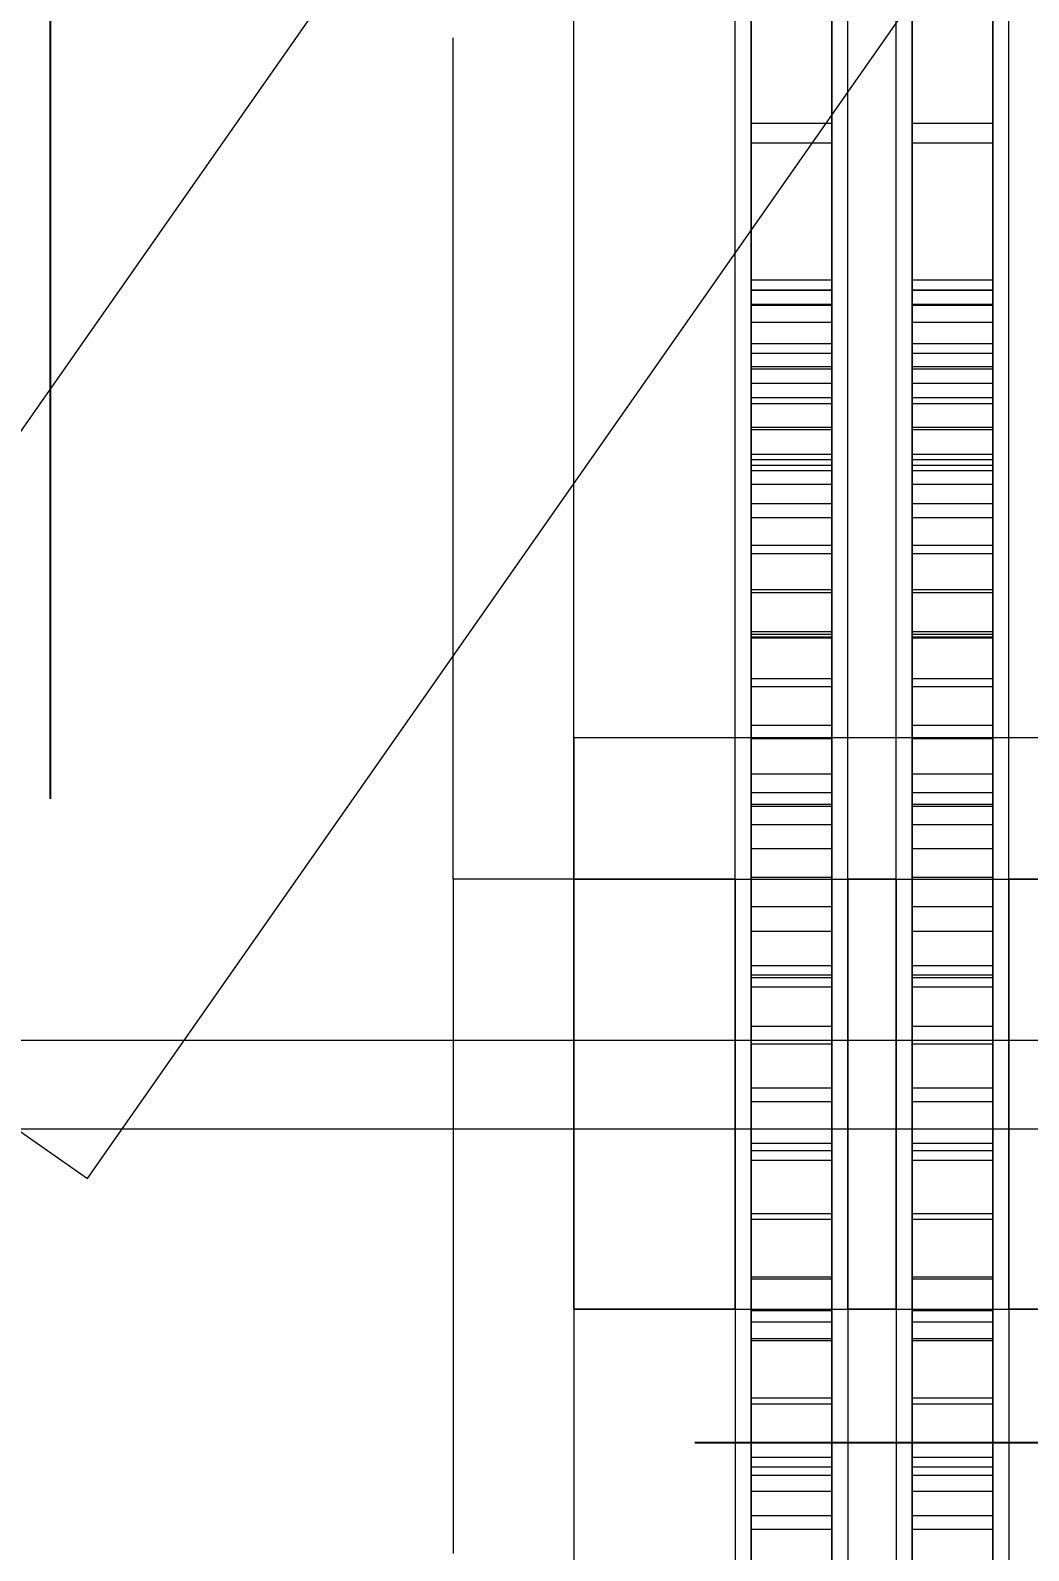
# Model space of a CAD drawing. Header units: millimetres. Extents: x -1970 to 34302, y -80068 to 6837.
# Drawn here: x -1727.5 to -1603.5, y -34413.4 to -34224.5 of the extents above; entities that cross this region are included whole.
import ezdxf

# ---------------------------------------------------------------- set-up
doc = ezdxf.new("R2010")
doc.units = ezdxf.units.MM
for name, color, linetype, lineweight in [('COTAS_O', 1, 'Continuous', 0), ('frontal_briquetadora', 7, 'Continuous', 0), ('frontal_tolva', 7, 'Continuous', 0)]:
    doc.layers.add(name, color=color, linetype=linetype, lineweight=lineweight)
doc.dimstyles.new('R19_100', dxfattribs={"dimtxt": 250, "dimasz": 150, "dimexe": 150, "dimexo": 80, "dimgap": 100, "dimtad": 1, "dimtih": 1, "dimtoh": 1, "dimdsep": 46, "dimcen": 0.09, "dimadec": 0, "dimazin": 0, "dimtfac": 1, "dimtdec": 4, "dimtofl": 0, "dimtmove": 0, "dimatfit": 3, "dimfxl": 1, "dimtolj": 1, "dimtzin": 0, "dimarcsym": 0})

# ---------------------------------------------------------------- blocks, each defined once
blk = doc.blocks.new('*D34')
at = {"layer": 'COTAS_O', "color": 0, "lineweight": -2, "transparency": 16777216}
for p, q in [((-1645, -31700), (-875, -31700)), ((-1025, -34250), (-1025, -31850)), ((-1645, -34400), (-875, -34400))]:
    blk.add_line(p, q, dxfattribs=at)
at = {"layer": 'COTAS_O', "color": 0, "transparency": 16777216}
for points in [[(-1050, -31850), (-1000, -31850), (-1025, -31700)], [(-1050, -34250), (-1000, -34250), (-1025, -34400)]]:
    blk.add_solid(points, dxfattribs=at)
at = {"layer": 'Defpoints', "color": 0, "transparency": 16777216}
for p in [(-1725, -31700), (-1025, -31700), (-1725, -34400)]:
    blk.add_point(p, dxfattribs=at)
blk = doc.blocks.new('*D35')
at = {"layer": 'COTAS_O', "color": 0, "lineweight": -2, "transparency": 16777216}
for p, q in [((-1725, -34320), (-1725, -33550)), ((1725, -34320), (1725, -33550)), ((-1575, -33700), (1575, -33700))]:
    blk.add_line(p, q, dxfattribs=at)
at = {"layer": 'COTAS_O', "color": 0, "transparency": 16777216}
for points in [[(-1575, -33675), (-1575, -33725), (-1725, -33700)], [(1575, -33675), (1575, -33725), (1725, -33700)]]:
    blk.add_solid(points, dxfattribs=at)
at = {"layer": 'Defpoints', "color": 0, "transparency": 16777216}
for p in [(1725, -33700), (-1725, -34400), (1725, -34400)]:
    blk.add_point(p, dxfattribs=at)

msp = doc.modelspace()

# ---------------------------------------------------------------- linework, layer by layer
at = {"layer": 'frontal_briquetadora'}
for p, q in [((-1638, -34255.522), (-1638, -34023.687)), ((-1628, -34255.522), (-1628, -34023.687)), ((-1618, -34255.522), (-1618, -34023.687)), ((-1608, -34255.522), (-1608, -34023.687)), ((-1638, -34263.452), (-1638, -34031.618)), ((-1628, -34263.452), (-1628, -34031.618)), ((-1618, -34263.452), (-1618, -34031.618)), ((-1608, -34263.452), (-1608, -34031.618)), ((-1660, -34232.316), (-1660, -34213.667)), ((-1640, -34232.316), (-1640, -34213.667)), ((-1626, -34232.316), (-1626, -34213.667)), ((-1620, -34232.316), (-1620, -34213.667)), ((-1606, -34232.316), (-1606, -34213.667)), ((-1640, -34233.568), (-1640, -34215.195)), ((-1638, -34215.781), (-1638, -34236.052)), ((-1628, -34215.781), (-1628, -34236.052)), ((-1626, -34233.568), (-1626, -34215.195)), ((-1620, -34233.568), (-1620, -34215.195)), ((-1618, -34215.781), (-1618, -34236.052)), ((-1608, -34215.781), (-1608, -34236.052)), ((-1606, -34233.568), (-1606, -34215.195)), ((-1638, -34218.738), (-1638, -34238.484)), ((-1628, -34218.738), (-1628, -34238.484)), ((-1618, -34218.738), (-1618, -34238.484)), ((-1608, -34218.738), (-1608, -34238.484)), ((-1675, -34229.008), (-1675, -34225.448)), ((-1660, -34229.008), (-1660, -34225.448)), ((-1675, -34236.008), (-1675, -34229.008)), ((-1660, -34236.008), (-1660, -34229.008)), ((-1660, -34251.367), (-1660, -34232.316)), ((-1640, -34251.367), (-1640, -34232.316)), ((-1626, -34251.367), (-1626, -34232.316)), ((-1620, -34251.367), (-1620, -34232.316)), ((-1606, -34251.367), (-1606, -34232.316)), ((-1640, -34252.354), (-1640, -34233.568)), ((-1626, -34252.354), (-1626, -34233.568)), ((-1620, -34252.354), (-1620, -34233.568)), ((-1606, -34252.354), (-1606, -34233.568)), ((-1675, -34246.208), (-1675, -34236.008)), ((-1660, -34246.208), (-1660, -34236.008)), ((-1638, -34236.052), (-1638, -34256.779)), ((-1638, -34236.052), (-1628, -34236.052)), ((-1628, -34236.052), (-1628, -34256.779)), ((-1618, -34236.052), (-1618, -34256.779)), ((-1618, -34236.052), (-1608, -34236.052)), ((-1608, -34236.052), (-1608, -34256.779)), ((-1638, -34238.484), (-1638, -34258.674)), ((-1638, -34238.484), (-1628, -34238.484)), ((-1628, -34238.484), (-1628, -34258.674)), ((-1618, -34238.484), (-1618, -34258.674)), ((-1618, -34238.484), (-1608, -34238.484)), ((-1608, -34238.484), (-1608, -34258.674)), ((-1675, -34259.262), (-1675, -34246.208)), ((-1660, -34259.262), (-1660, -34246.208)), ((-1660, -34270.741), (-1660, -34251.367)), ((-1640, -34270.741), (-1640, -34251.367)), ((-1626, -34270.741), (-1626, -34251.367)), ((-1620, -34270.741), (-1620, -34251.367)), ((-1606, -34270.741), (-1606, -34251.367)), ((-1660, -34256.659), (-1660, -34253.764)), ((-1640, -34271.473), (-1640, -34252.354)), ((-1640, -34256.659), (-1640, -34253.764)), ((-1626, -34271.473), (-1626, -34252.354)), ((-1626, -34256.659), (-1626, -34253.764)), ((-1620, -34271.473), (-1620, -34252.354)), ((-1620, -34256.659), (-1620, -34253.764)), ((-1606, -34271.473), (-1606, -34252.354)), ((-1606, -34256.659), (-1606, -34253.764)), ((-1638, -34256.8), (-1638, -34255.522)), ((-1638, -34255.522), (-1628, -34255.522)), ((-1628, -34256.8), (-1628, -34255.522)), ((-1618, -34256.8), (-1618, -34255.522)), ((-1618, -34255.522), (-1608, -34255.522)), ((-1608, -34256.8), (-1608, -34255.522)), ((-1660, -34262.386), (-1660, -34256.659)), ((-1640, -34262.386), (-1640, -34256.659)), ((-1638, -34256.779), (-1638, -34277.861)), ((-1638, -34256.779), (-1628, -34256.779)), ((-1638, -34258.552), (-1638, -34256.8)), ((-1638, -34256.8), (-1628, -34256.8)), ((-1628, -34256.779), (-1628, -34277.861)), ((-1628, -34258.552), (-1628, -34256.8)), ((-1626, -34262.386), (-1626, -34256.659)), ((-1620, -34262.386), (-1620, -34256.659)), ((-1618, -34256.779), (-1618, -34277.861)), ((-1618, -34256.779), (-1608, -34256.779)), ((-1618, -34258.552), (-1618, -34256.8)), ((-1618, -34256.8), (-1608, -34256.8)), ((-1608, -34256.779), (-1608, -34277.861)), ((-1608, -34258.552), (-1608, -34256.8)), ((-1606, -34262.386), (-1606, -34256.659)), ((-1675, -34274.725), (-1675, -34259.262)), ((-1660, -34274.725), (-1660, -34259.262)), ((-1638, -34260.772), (-1638, -34258.552)), ((-1638, -34258.552), (-1628, -34258.552)), ((-1638, -34258.674), (-1638, -34279.211)), ((-1638, -34258.674), (-1628, -34258.674)), ((-1628, -34260.772), (-1628, -34258.552)), ((-1628, -34258.674), (-1628, -34279.211)), ((-1618, -34260.772), (-1618, -34258.552)), ((-1618, -34258.552), (-1608, -34258.552)), ((-1618, -34258.674), (-1618, -34279.211)), ((-1618, -34258.674), (-1608, -34258.674)), ((-1608, -34260.772), (-1608, -34258.552)), ((-1608, -34258.674), (-1608, -34279.211)), ((-1660, -34266.326), (-1660, -34260.713)), ((-1638, -34263.45), (-1638, -34260.772)), ((-1638, -34260.772), (-1628, -34260.772)), ((-1628, -34263.45), (-1628, -34260.772)), ((-1618, -34263.45), (-1618, -34260.772)), ((-1618, -34260.772), (-1608, -34260.772)), ((-1608, -34263.45), (-1608, -34260.772)), ((-1660, -34270.817), (-1660, -34262.386)), ((-1640, -34270.817), (-1640, -34262.386)), ((-1638, -34266.579), (-1638, -34263.45)), ((-1638, -34263.45), (-1628, -34263.45)), ((-1638, -34264.651), (-1638, -34263.452)), ((-1628, -34266.579), (-1628, -34263.45)), ((-1628, -34264.651), (-1628, -34263.452)), ((-1626, -34270.817), (-1626, -34262.386)), ((-1620, -34270.817), (-1620, -34262.386)), ((-1618, -34266.579), (-1618, -34263.45)), ((-1618, -34263.45), (-1608, -34263.45)), ((-1618, -34264.651), (-1618, -34263.452)), ((-1608, -34266.579), (-1608, -34263.45)), ((-1608, -34264.651), (-1608, -34263.452)), ((-1606, -34270.817), (-1606, -34262.386)), ((-1640, -34267.072), (-1640, -34263.81)), ((-1638, -34266.294), (-1638, -34264.651)), ((-1638, -34264.651), (-1628, -34264.651)), ((-1628, -34266.294), (-1628, -34264.651)), ((-1626, -34267.072), (-1626, -34263.81)), ((-1620, -34267.072), (-1620, -34263.81)), ((-1618, -34266.294), (-1618, -34264.651)), ((-1618, -34264.651), (-1608, -34264.651)), ((-1608, -34266.294), (-1608, -34264.651)), ((-1606, -34267.072), (-1606, -34263.81)), ((-1660, -34277.098), (-1660, -34266.326)), ((-1640, -34273.507), (-1640, -34267.072)), ((-1638, -34268.376), (-1638, -34266.294)), ((-1638, -34266.294), (-1628, -34266.294)), ((-1638, -34270.144), (-1638, -34266.579)), ((-1638, -34266.579), (-1628, -34266.579)), ((-1628, -34268.376), (-1628, -34266.294)), ((-1628, -34270.144), (-1628, -34266.579)), ((-1626, -34273.507), (-1626, -34267.072)), ((-1620, -34273.507), (-1620, -34267.072)), ((-1618, -34268.376), (-1618, -34266.294)), ((-1618, -34266.294), (-1608, -34266.294)), ((-1618, -34270.144), (-1618, -34266.579)), ((-1618, -34266.579), (-1608, -34266.579)), ((-1608, -34268.376), (-1608, -34266.294)), ((-1608, -34270.144), (-1608, -34266.579)), ((-1606, -34273.507), (-1606, -34267.072)), ((-1638, -34270.889), (-1638, -34268.376)), ((-1638, -34268.376), (-1628, -34268.376)), ((-1628, -34270.889), (-1628, -34268.376)), ((-1618, -34270.889), (-1618, -34268.376)), ((-1618, -34268.376), (-1608, -34268.376)), ((-1608, -34270.889), (-1608, -34268.376)), ((-1660, -34290.358), (-1660, -34270.741)), ((-1660, -34281.762), (-1660, -34270.817)), ((-1640, -34290.358), (-1640, -34270.741)), ((-1640, -34281.762), (-1640, -34270.817)), ((-1638, -34274.134), (-1638, -34270.144)), ((-1638, -34270.144), (-1628, -34270.144)), ((-1638, -34273.823), (-1638, -34270.889)), ((-1638, -34270.889), (-1628, -34270.889)), ((-1628, -34274.134), (-1628, -34270.144)), ((-1628, -34273.823), (-1628, -34270.889)), ((-1626, -34290.358), (-1626, -34270.741)), ((-1626, -34281.762), (-1626, -34270.817)), ((-1620, -34290.358), (-1620, -34270.741)), ((-1620, -34281.762), (-1620, -34270.817)), ((-1618, -34274.134), (-1618, -34270.144)), ((-1618, -34270.144), (-1608, -34270.144)), ((-1618, -34273.823), (-1618, -34270.889)), ((-1618, -34270.889), (-1608, -34270.889)), ((-1608, -34274.134), (-1608, -34270.144)), ((-1608, -34273.823), (-1608, -34270.889)), ((-1606, -34290.358), (-1606, -34270.741)), ((-1606, -34281.762), (-1606, -34270.817)), ((-1640, -34290.842), (-1640, -34271.473)), ((-1626, -34290.842), (-1626, -34271.473)), ((-1620, -34290.842), (-1620, -34271.473)), ((-1606, -34290.842), (-1606, -34271.473)), ((-1675, -34292.07), (-1675, -34274.725)), ((-1660, -34292.07), (-1660, -34274.725)), ((-1640, -34282.94), (-1640, -34273.507)), ((-1638, -34277.168), (-1638, -34273.823)), ((-1638, -34273.823), (-1628, -34273.823)), ((-1638, -34278.533), (-1638, -34274.134)), ((-1638, -34274.134), (-1628, -34274.134)), ((-1628, -34277.168), (-1628, -34273.823)), ((-1628, -34278.533), (-1628, -34274.134)), ((-1626, -34282.94), (-1626, -34273.507)), ((-1620, -34282.94), (-1620, -34273.507)), ((-1618, -34277.168), (-1618, -34273.823)), ((-1618, -34273.823), (-1608, -34273.823)), ((-1618, -34278.533), (-1618, -34274.134)), ((-1618, -34274.134), (-1608, -34274.134)), ((-1608, -34277.168), (-1608, -34273.823)), ((-1608, -34278.533), (-1608, -34274.134)), ((-1606, -34282.94), (-1606, -34273.507)), ((-1660, -34292.155), (-1660, -34277.098)), ((-1638, -34280.91), (-1638, -34277.168)), ((-1638, -34277.168), (-1628, -34277.168)), ((-1638, -34277.861), (-1638, -34299.197)), ((-1638, -34277.861), (-1628, -34277.861)), ((-1638, -34283.325), (-1638, -34278.533)), ((-1638, -34278.533), (-1628, -34278.533)), ((-1628, -34280.91), (-1628, -34277.168)), ((-1628, -34277.861), (-1628, -34299.197)), ((-1628, -34283.325), (-1628, -34278.533)), ((-1618, -34280.91), (-1618, -34277.168)), ((-1618, -34277.168), (-1608, -34277.168)), ((-1618, -34277.861), (-1618, -34299.197)), ((-1618, -34277.861), (-1608, -34277.861)), ((-1618, -34283.325), (-1618, -34278.533)), ((-1618, -34278.533), (-1608, -34278.533)), ((-1608, -34280.91), (-1608, -34277.168)), ((-1608, -34277.861), (-1608, -34299.197)), ((-1608, -34283.325), (-1608, -34278.533)), ((-1638, -34279.211), (-1638, -34299.994)), ((-1638, -34279.211), (-1628, -34279.211)), ((-1628, -34279.211), (-1628, -34299.994)), ((-1618, -34279.211), (-1618, -34299.994)), ((-1618, -34279.211), (-1608, -34279.211)), ((-1608, -34279.211), (-1608, -34299.994)), ((-1660, -34294.978), (-1660, -34281.762)), ((-1640, -34294.978), (-1640, -34281.762)), ((-1638, -34285.036), (-1638, -34280.91)), ((-1638, -34280.91), (-1628, -34280.91)), ((-1628, -34285.036), (-1628, -34280.91)), ((-1626, -34294.978), (-1626, -34281.762)), ((-1620, -34294.978), (-1620, -34281.762)), ((-1618, -34285.036), (-1618, -34280.91)), ((-1618, -34280.91), (-1608, -34280.91)), ((-1608, -34285.036), (-1608, -34280.91)), ((-1606, -34294.978), (-1606, -34281.762)), ((-1640, -34295.113), (-1640, -34282.94)), ((-1638, -34288.491), (-1638, -34283.325)), ((-1638, -34283.325), (-1628, -34283.325)), ((-1628, -34288.491), (-1628, -34283.325)), ((-1626, -34295.113), (-1626, -34282.94)), ((-1620, -34295.113), (-1620, -34282.94)), ((-1618, -34288.491), (-1618, -34283.325)), ((-1618, -34283.325), (-1608, -34283.325)), ((-1608, -34288.491), (-1608, -34283.325)), ((-1606, -34295.113), (-1606, -34282.94)), ((-1638, -34289.531), (-1638, -34285.036)), ((-1638, -34285.036), (-1628, -34285.036)), ((-1628, -34289.531), (-1628, -34285.036)), ((-1618, -34289.531), (-1618, -34285.036)), ((-1618, -34285.036), (-1608, -34285.036)), ((-1608, -34289.531), (-1608, -34285.036)), ((-1660, -34294.404), (-1660, -34289.963)), ((-1638, -34294.013), (-1638, -34288.491)), ((-1638, -34288.491), (-1628, -34288.491)), ((-1638, -34294.377), (-1638, -34289.531)), ((-1638, -34289.531), (-1628, -34289.531)), ((-1628, -34294.013), (-1628, -34288.491)), ((-1628, -34294.377), (-1628, -34289.531)), ((-1618, -34294.013), (-1618, -34288.491)), ((-1618, -34288.491), (-1608, -34288.491)), ((-1618, -34294.377), (-1618, -34289.531)), ((-1618, -34289.531), (-1608, -34289.531)), ((-1608, -34294.013), (-1608, -34288.491)), ((-1608, -34294.377), (-1608, -34289.531)), ((-1660, -34310.138), (-1660, -34290.358)), ((-1640, -34310.138), (-1640, -34290.358)), ((-1640, -34310.379), (-1640, -34290.842)), ((-1626, -34310.138), (-1626, -34290.358)), ((-1626, -34310.379), (-1626, -34290.842)), ((-1620, -34310.138), (-1620, -34290.358)), ((-1620, -34310.379), (-1620, -34290.842)), ((-1606, -34310.138), (-1606, -34290.358)), ((-1606, -34310.379), (-1606, -34290.842)), ((-1675, -34310.706), (-1675, -34292.07)), ((-1660, -34310.706), (-1660, -34292.07)), ((-1660, -34310.279), (-1660, -34292.155)), ((-1660, -34302.407), (-1660, -34294.404)), ((-1660, -34310.168), (-1660, -34294.978)), ((-1640, -34310.168), (-1640, -34294.978)), ((-1640, -34309.694), (-1640, -34295.113)), ((-1638, -34299.87), (-1638, -34294.013)), ((-1638, -34294.013), (-1628, -34294.013)), ((-1638, -34299.557), (-1638, -34294.377)), ((-1638, -34294.377), (-1628, -34294.377)), ((-1628, -34299.87), (-1628, -34294.013)), ((-1628, -34299.557), (-1628, -34294.377)), ((-1626, -34310.168), (-1626, -34294.978)), ((-1626, -34309.694), (-1626, -34295.113)), ((-1620, -34310.168), (-1620, -34294.978)), ((-1620, -34309.694), (-1620, -34295.113)), ((-1618, -34299.87), (-1618, -34294.013)), ((-1618, -34294.013), (-1608, -34294.013)), ((-1618, -34299.557), (-1618, -34294.377)), ((-1618, -34294.377), (-1608, -34294.377)), ((-1608, -34299.87), (-1608, -34294.013)), ((-1608, -34299.557), (-1608, -34294.377)), ((-1606, -34310.168), (-1606, -34294.978)), ((-1606, -34309.694), (-1606, -34295.113)), ((-1638, -34299.197), (-1638, -34320.682)), ((-1638, -34299.197), (-1628, -34299.197)), ((-1628, -34299.197), (-1628, -34320.682)), ((-1618, -34299.197), (-1618, -34320.682)), ((-1618, -34299.197), (-1608, -34299.197)), ((-1608, -34299.197), (-1608, -34320.682)), ((-1638, -34305.05), (-1638, -34299.557)), ((-1638, -34299.557), (-1628, -34299.557)), ((-1638, -34306.039), (-1638, -34299.87)), ((-1638, -34299.87), (-1628, -34299.87)), ((-1638, -34299.994), (-1638, -34320.923)), ((-1638, -34299.994), (-1628, -34299.994)), ((-1628, -34305.05), (-1628, -34299.557)), ((-1628, -34306.039), (-1628, -34299.87)), ((-1628, -34299.994), (-1628, -34320.923)), ((-1618, -34305.05), (-1618, -34299.557)), ((-1618, -34299.557), (-1608, -34299.557)), ((-1618, -34306.039), (-1618, -34299.87)), ((-1618, -34299.87), (-1608, -34299.87)), ((-1618, -34299.994), (-1618, -34320.923)), ((-1618, -34299.994), (-1608, -34299.994)), ((-1608, -34305.05), (-1608, -34299.557)), ((-1608, -34306.039), (-1608, -34299.87)), ((-1608, -34299.994), (-1608, -34320.923)), ((-1660, -34312.386), (-1660, -34302.407)), ((-1638, -34310.837), (-1638, -34305.05)), ((-1638, -34305.05), (-1628, -34305.05)), ((-1628, -34310.837), (-1628, -34305.05)), ((-1618, -34310.837), (-1618, -34305.05)), ((-1618, -34305.05), (-1608, -34305.05)), ((-1608, -34310.837), (-1608, -34305.05)), ((-1638, -34312.499), (-1638, -34306.039)), ((-1638, -34306.039), (-1628, -34306.039)), ((-1628, -34312.499), (-1628, -34306.039)), ((-1618, -34312.499), (-1618, -34306.039)), ((-1618, -34306.039), (-1608, -34306.039)), ((-1608, -34312.499), (-1608, -34306.039)), ((-1675, -34330), (-1675, -34310.706)), ((-1660, -34330), (-1660, -34310.138)), ((-1660, -34326.995), (-1660, -34310.168)), ((-1660, -34330), (-1660, -34310.279)), ((-1660, -34330), (-1660, -34310.706)), ((-1640, -34326.286), (-1640, -34309.694)), ((-1640, -34330), (-1640, -34310.138)), ((-1640, -34326.995), (-1640, -34310.168)), ((-1640, -34330), (-1640, -34310.379)), ((-1638, -34316.896), (-1638, -34310.837)), ((-1638, -34310.837), (-1628, -34310.837)), ((-1628, -34316.896), (-1628, -34310.837)), ((-1626, -34326.286), (-1626, -34309.694)), ((-1626, -34330), (-1626, -34310.138)), ((-1626, -34326.995), (-1626, -34310.168)), ((-1626, -34330), (-1626, -34310.379)), ((-1620, -34326.286), (-1620, -34309.694)), ((-1620, -34330), (-1620, -34310.138)), ((-1620, -34326.995), (-1620, -34310.168)), ((-1620, -34330), (-1620, -34310.379)), ((-1618, -34316.896), (-1618, -34310.837)), ((-1618, -34310.837), (-1608, -34310.837)), ((-1608, -34316.896), (-1608, -34310.837)), ((-1606, -34326.286), (-1606, -34309.694)), ((-1606, -34330), (-1606, -34310.138)), ((-1606, -34326.995), (-1606, -34310.168)), ((-1606, -34330), (-1606, -34310.379)), ((-1660, -34312.386), (-1510, -34312.386)), ((-1660, -34312.386), (-1660, -34322.365)), ((-1638, -34319.224), (-1638, -34312.499)), ((-1638, -34312.499), (-1628, -34312.499)), ((-1628, -34319.224), (-1628, -34312.499)), ((-1618, -34319.224), (-1618, -34312.499)), ((-1618, -34312.499), (-1608, -34312.499)), ((-1608, -34319.224), (-1608, -34312.499)), ((-1638, -34323.204), (-1638, -34316.896)), ((-1638, -34316.896), (-1628, -34316.896)), ((-1628, -34323.204), (-1628, -34316.896)), ((-1618, -34323.204), (-1618, -34316.896)), ((-1618, -34316.896), (-1608, -34316.896)), ((-1608, -34323.204), (-1608, -34316.896)), ((-1638, -34326.189), (-1638, -34319.224)), ((-1638, -34319.224), (-1628, -34319.224)), ((-1628, -34326.189), (-1628, -34319.224)), ((-1618, -34326.189), (-1618, -34319.224)), ((-1618, -34319.224), (-1608, -34319.224)), ((-1608, -34326.189), (-1608, -34319.224)), ((-1638, -34320.682), (-1638, -34342.212)), ((-1638, -34320.682), (-1628, -34320.682)), ((-1638, -34320.923), (-1638, -34341.896)), ((-1638, -34320.923), (-1628, -34320.923)), ((-1628, -34320.682), (-1628, -34342.212)), ((-1628, -34320.923), (-1628, -34341.896)), ((-1618, -34320.682), (-1618, -34342.212)), ((-1618, -34320.682), (-1608, -34320.682)), ((-1618, -34320.923), (-1618, -34341.896)), ((-1618, -34320.923), (-1608, -34320.923)), ((-1608, -34320.682), (-1608, -34342.212)), ((-1608, -34320.923), (-1608, -34341.896)), ((-1660, -34322.365), (-1660, -34330.368)), ((-1638, -34329.737), (-1638, -34323.204)), ((-1638, -34323.204), (-1628, -34323.204)), ((-1628, -34329.737), (-1628, -34323.204)), ((-1618, -34329.737), (-1618, -34323.204)), ((-1618, -34323.204), (-1608, -34323.204)), ((-1608, -34329.737), (-1608, -34323.204)), ((-1660, -34345.082), (-1660, -34326.995)), ((-1640, -34344.436), (-1640, -34326.286)), ((-1640, -34345.082), (-1640, -34326.995)), ((-1638, -34333.368), (-1638, -34326.189)), ((-1638, -34326.189), (-1628, -34326.189)), ((-1628, -34333.368), (-1628, -34326.189)), ((-1626, -34344.436), (-1626, -34326.286)), ((-1626, -34345.082), (-1626, -34326.995)), ((-1620, -34344.436), (-1620, -34326.286)), ((-1620, -34345.082), (-1620, -34326.995)), ((-1618, -34333.368), (-1618, -34326.189)), ((-1618, -34326.189), (-1608, -34326.189)), ((-1608, -34333.368), (-1608, -34326.189)), ((-1606, -34344.436), (-1606, -34326.286)), ((-1606, -34345.082), (-1606, -34326.995)), ((-1638, -34336.471), (-1638, -34329.737)), ((-1638, -34329.737), (-1628, -34329.737)), ((-1628, -34336.471), (-1628, -34329.737)), ((-1618, -34336.471), (-1618, -34329.737)), ((-1618, -34329.737), (-1608, -34329.737)), ((-1608, -34336.471), (-1608, -34329.737)), ((-1660, -34330), (-1675, -34330)), ((-1675, -34330), (-1675, -34349.294)), ((-1660, -34330), (-1510, -34330)), ((-1660, -34330), (-1660, -34349.721)), ((-1640, -34330), (-1660, -34330)), ((-1660, -34330), (-1660, -34349.862)), ((-1660, -34330), (-1660, -34349.294)), ((-1660, -34330.368), (-1660, -34334.809)), ((-1640, -34330), (-1626, -34330)), ((-1640, -34330), (-1640, -34349.862)), ((-1640, -34330), (-1640, -34349.621)), ((-1620, -34330), (-1626, -34330)), ((-1626, -34330), (-1626, -34349.862)), ((-1626, -34330), (-1626, -34349.621)), ((-1620, -34330), (-1606, -34330)), ((-1620, -34330), (-1620, -34349.862)), ((-1620, -34330), (-1620, -34349.621)), ((-1600, -34330), (-1606, -34330)), ((-1606, -34330), (-1606, -34349.862)), ((-1606, -34330), (-1606, -34349.621)), ((-1638, -34340.735), (-1638, -34333.368)), ((-1638, -34333.368), (-1628, -34333.368)), ((-1628, -34340.735), (-1628, -34333.368)), ((-1618, -34340.735), (-1618, -34333.368)), ((-1618, -34333.368), (-1608, -34333.368)), ((-1608, -34340.735), (-1608, -34333.368)), ((-1638, -34343.381), (-1638, -34336.471)), ((-1638, -34336.471), (-1628, -34336.471)), ((-1628, -34343.381), (-1628, -34336.471)), ((-1618, -34343.381), (-1618, -34336.471)), ((-1618, -34336.471), (-1608, -34336.471)), ((-1608, -34343.381), (-1608, -34336.471)), ((-1638, -34348.262), (-1638, -34340.735)), ((-1638, -34340.735), (-1628, -34340.735)), ((-1628, -34348.262), (-1628, -34340.735)), ((-1618, -34348.262), (-1618, -34340.735)), ((-1618, -34340.735), (-1608, -34340.735)), ((-1608, -34348.262), (-1608, -34340.735)), ((-1638, -34341.896), (-1638, -34362.811)), ((-1638, -34341.896), (-1628, -34341.896)), ((-1638, -34342.212), (-1638, -34363.683)), ((-1638, -34342.212), (-1628, -34342.212)), ((-1628, -34341.896), (-1628, -34362.811)), ((-1628, -34342.212), (-1628, -34363.683)), ((-1618, -34341.896), (-1618, -34362.811)), ((-1618, -34341.896), (-1608, -34341.896)), ((-1618, -34342.212), (-1618, -34363.683)), ((-1618, -34342.212), (-1608, -34342.212)), ((-1608, -34341.896), (-1608, -34362.811)), ((-1608, -34342.212), (-1608, -34363.683)), ((-1640, -34363.649), (-1640, -34344.436)), ((-1638, -34350.441), (-1638, -34343.381)), ((-1638, -34343.381), (-1628, -34343.381)), ((-1628, -34350.441), (-1628, -34343.381)), ((-1626, -34363.649), (-1626, -34344.436)), ((-1620, -34363.649), (-1620, -34344.436)), ((-1618, -34350.441), (-1618, -34343.381)), ((-1618, -34343.381), (-1608, -34343.381)), ((-1608, -34350.441), (-1608, -34343.381)), ((-1606, -34363.649), (-1606, -34344.436)), ((-1660, -34364.025), (-1660, -34345.082)), ((-1640, -34364.025), (-1640, -34345.082)), ((-1626, -34364.025), (-1626, -34345.082)), ((-1620, -34364.025), (-1620, -34345.082)), ((-1606, -34364.025), (-1606, -34345.082)), ((-1638, -34355.92), (-1638, -34348.262)), ((-1638, -34348.262), (-1628, -34348.262)), ((-1628, -34355.92), (-1628, -34348.262)), ((-1618, -34355.92), (-1618, -34348.262)), ((-1618, -34348.262), (-1608, -34348.262)), ((-1608, -34355.92), (-1608, -34348.262)), ((-1675, -34349.294), (-1675, -34367.93)), ((-1660, -34349.294), (-1660, -34367.93)), ((-1660, -34349.721), (-1660, -34367.845)), ((-1660, -34349.862), (-1660, -34369.642)), ((-1640, -34349.621), (-1640, -34369.158)), ((-1640, -34349.862), (-1640, -34369.642)), ((-1638, -34357.624), (-1638, -34350.441)), ((-1638, -34350.441), (-1628, -34350.441)), ((-1628, -34357.624), (-1628, -34350.441)), ((-1626, -34349.621), (-1626, -34369.158)), ((-1626, -34349.862), (-1626, -34369.642)), ((-1620, -34349.621), (-1620, -34369.158)), ((-1620, -34349.862), (-1620, -34369.642)), ((-1618, -34357.624), (-1618, -34350.441)), ((-1618, -34350.441), (-1608, -34350.441)), ((-1608, -34357.624), (-1608, -34350.441)), ((-1606, -34349.621), (-1606, -34369.158)), ((-1606, -34349.862), (-1606, -34369.642)), ((-1660, -34359.632), (-1660, -34353.762)), ((-1638, -34363.681), (-1638, -34355.92)), ((-1638, -34355.92), (-1628, -34355.92)), ((-1628, -34363.681), (-1628, -34355.92)), ((-1618, -34363.681), (-1618, -34355.92)), ((-1618, -34355.92), (-1608, -34355.92)), ((-1608, -34363.681), (-1608, -34355.92)), ((-1638, -34364.904), (-1638, -34357.624)), ((-1638, -34357.624), (-1628, -34357.624)), ((-1628, -34364.904), (-1628, -34357.624)), ((-1618, -34364.904), (-1618, -34357.624)), ((-1618, -34357.624), (-1608, -34357.624)), ((-1608, -34364.904), (-1608, -34357.624)), ((-1660, -34370.21), (-1660, -34359.632)), ((-1660, -34365.418), (-1660, -34360.977)), ((-1640, -34383.4), (-1640, -34363.649)), ((-1638, -34362.811), (-1638, -34383.567)), ((-1638, -34362.811), (-1628, -34362.811)), ((-1638, -34371.516), (-1638, -34363.681)), ((-1638, -34363.683), (-1638, -34384.991)), ((-1638, -34363.683), (-1628, -34363.683)), ((-1628, -34362.811), (-1628, -34383.567)), ((-1628, -34371.516), (-1628, -34363.681)), ((-1628, -34363.683), (-1628, -34384.991)), ((-1626, -34383.4), (-1626, -34363.649)), ((-1620, -34383.4), (-1620, -34363.649)), ((-1618, -34362.811), (-1618, -34383.567)), ((-1618, -34362.811), (-1608, -34362.811)), ((-1618, -34371.516), (-1618, -34363.681)), ((-1618, -34363.683), (-1618, -34384.991)), ((-1618, -34363.683), (-1608, -34363.683)), ((-1608, -34362.811), (-1608, -34383.567)), ((-1608, -34371.516), (-1608, -34363.681)), ((-1608, -34363.683), (-1608, -34384.991)), ((-1606, -34383.4), (-1606, -34363.649)), ((-1660, -34383.4), (-1660, -34364.025)), ((-1660, -34373.421), (-1660, -34365.418)), ((-1640, -34383.4), (-1640, -34364.025)), ((-1638, -34372.253), (-1638, -34364.904)), ((-1638, -34364.904), (-1628, -34364.904)), ((-1628, -34372.253), (-1628, -34364.904)), ((-1626, -34383.4), (-1626, -34364.025)), ((-1620, -34383.4), (-1620, -34364.025)), ((-1618, -34372.253), (-1618, -34364.904)), ((-1618, -34364.904), (-1608, -34364.904)), ((-1608, -34372.253), (-1608, -34364.904)), ((-1606, -34383.4), (-1606, -34364.025)), ((-1675, -34367.93), (-1675, -34385.275)), ((-1660, -34367.845), (-1660, -34382.902)), ((-1660, -34367.93), (-1660, -34385.275)), ((-1640, -34369.158), (-1640, -34388.527)), ((-1626, -34369.158), (-1626, -34388.527)), ((-1620, -34369.158), (-1620, -34388.527)), ((-1606, -34369.158), (-1606, -34388.527)), ((-1660, -34369.642), (-1660, -34389.259)), ((-1660, -34383.4), (-1660, -34370.21)), ((-1640, -34369.642), (-1640, -34389.259)), ((-1626, -34369.642), (-1626, -34389.259)), ((-1620, -34369.642), (-1620, -34389.259)), ((-1606, -34369.642), (-1606, -34389.259)), ((-1638, -34379.396), (-1638, -34371.516)), ((-1638, -34371.516), (-1628, -34371.516)), ((-1638, -34379.644), (-1638, -34372.253)), ((-1638, -34372.253), (-1628, -34372.253)), ((-1628, -34379.396), (-1628, -34371.516)), ((-1628, -34379.644), (-1628, -34372.253)), ((-1618, -34379.396), (-1618, -34371.516)), ((-1618, -34371.516), (-1608, -34371.516)), ((-1618, -34379.644), (-1618, -34372.253)), ((-1618, -34372.253), (-1608, -34372.253)), ((-1608, -34379.396), (-1608, -34371.516)), ((-1608, -34379.644), (-1608, -34372.253)), ((-1660, -34383.4), (-1660, -34373.421)), ((-1638, -34387.29), (-1638, -34379.396)), ((-1638, -34379.396), (-1628, -34379.396)), ((-1638, -34387.049), (-1638, -34379.644)), ((-1638, -34379.644), (-1628, -34379.644)), ((-1628, -34387.29), (-1628, -34379.396)), ((-1628, -34387.049), (-1628, -34379.644)), ((-1618, -34387.29), (-1618, -34379.396)), ((-1618, -34379.396), (-1608, -34379.396)), ((-1618, -34387.049), (-1618, -34379.644)), ((-1618, -34379.644), (-1608, -34379.644)), ((-1608, -34387.29), (-1608, -34379.396)), ((-1608, -34387.049), (-1608, -34379.644)), ((-1660, -34382.902), (-1660, -34393.674)), ((-1660, -34383.4), (-1510, -34383.4)), ((-1660, -34383.4), (-1660, -34393.379)), ((-1660, -34383.4), (-1660, -34396.59)), ((-1640, -34383.4), (-1660, -34383.4)), ((-1660, -34383.4), (-1660, -34402.775)), ((-1640, -34383.4), (-1626, -34383.4)), ((-1640, -34383.4), (-1640, -34402.775)), ((-1640, -34383.4), (-1640, -34403.151)), ((-1638, -34383.567), (-1638, -34404.063)), ((-1638, -34383.567), (-1628, -34383.567)), ((-1628, -34383.567), (-1628, -34404.063)), ((-1620, -34383.4), (-1626, -34383.4)), ((-1626, -34383.4), (-1626, -34402.775)), ((-1626, -34383.4), (-1626, -34403.151)), ((-1620, -34383.4), (-1606, -34383.4)), ((-1620, -34383.4), (-1620, -34402.775)), ((-1620, -34383.4), (-1620, -34403.151)), ((-1618, -34383.567), (-1618, -34404.063)), ((-1618, -34383.567), (-1608, -34383.567)), ((-1608, -34383.567), (-1608, -34404.063)), ((-1600, -34383.4), (-1606, -34383.4)), ((-1606, -34383.4), (-1606, -34402.775)), ((-1606, -34383.4), (-1606, -34403.151)), ((-1675, -34385.275), (-1675, -34400.738)), ((-1660, -34385.275), (-1660, -34400.738)), ((-1638, -34384.991), (-1638, -34406.032)), ((-1638, -34384.991), (-1628, -34384.991)), ((-1628, -34384.991), (-1628, -34406.032)), ((-1618, -34384.991), (-1618, -34406.032)), ((-1618, -34384.991), (-1608, -34384.991)), ((-1608, -34384.991), (-1608, -34406.032)), ((-1638, -34394.44), (-1638, -34387.049)), ((-1638, -34387.049), (-1628, -34387.049)), ((-1638, -34395.17), (-1638, -34387.29)), ((-1638, -34387.29), (-1628, -34387.29)), ((-1628, -34394.44), (-1628, -34387.049)), ((-1628, -34395.17), (-1628, -34387.29)), ((-1618, -34394.44), (-1618, -34387.049)), ((-1618, -34387.049), (-1608, -34387.049)), ((-1618, -34395.17), (-1618, -34387.29)), ((-1618, -34387.29), (-1608, -34387.29)), ((-1608, -34394.44), (-1608, -34387.049)), ((-1608, -34395.17), (-1608, -34387.29)), ((-1660, -34389.259), (-1660, -34408.633)), ((-1640, -34388.527), (-1640, -34407.646)), ((-1640, -34389.259), (-1640, -34408.633)), ((-1626, -34388.527), (-1626, -34407.646)), ((-1626, -34389.259), (-1626, -34408.633)), ((-1620, -34388.527), (-1620, -34407.646)), ((-1620, -34389.259), (-1620, -34408.633)), ((-1606, -34388.527), (-1606, -34407.646)), ((-1606, -34389.259), (-1606, -34408.633)), ((-1660, -34393.379), (-1660, -34401.382)), ((-1660, -34393.674), (-1660, -34399.287)), ((-1638, -34401.79), (-1638, -34394.44)), ((-1638, -34394.44), (-1628, -34394.44)), ((-1638, -34403.006), (-1638, -34395.17)), ((-1638, -34395.17), (-1628, -34395.17)), ((-1628, -34401.79), (-1628, -34394.44)), ((-1628, -34403.006), (-1628, -34395.17)), ((-1618, -34401.79), (-1618, -34394.44)), ((-1618, -34394.44), (-1608, -34394.44)), ((-1618, -34403.006), (-1618, -34395.17)), ((-1618, -34395.17), (-1608, -34395.17)), ((-1608, -34401.79), (-1608, -34394.44)), ((-1608, -34403.006), (-1608, -34395.17)), ((-1660, -34396.59), (-1660, -34407.168)), ((-1675, -34400.738), (-1675, -34413.792)), ((-1660, -34400.738), (-1660, -34413.792)), ((-1660, -34401.382), (-1660, -34405.823)), ((-1660, -34402.775), (-1660, -34421.718)), ((-1640, -34402.775), (-1640, -34421.718)), ((-1640, -34403.151), (-1640, -34422.364)), ((-1638, -34409.071), (-1638, -34401.79)), ((-1638, -34401.79), (-1628, -34401.79)), ((-1638, -34410.768), (-1638, -34403.006)), ((-1638, -34403.006), (-1628, -34403.006)), ((-1628, -34409.071), (-1628, -34401.79)), ((-1628, -34410.768), (-1628, -34403.006)), ((-1626, -34402.775), (-1626, -34421.718)), ((-1626, -34403.151), (-1626, -34422.364)), ((-1620, -34402.775), (-1620, -34421.718)), ((-1620, -34403.151), (-1620, -34422.364)), ((-1618, -34409.071), (-1618, -34401.79)), ((-1618, -34401.79), (-1608, -34401.79)), ((-1618, -34410.768), (-1618, -34403.006)), ((-1618, -34403.006), (-1608, -34403.006)), ((-1608, -34409.071), (-1608, -34401.79)), ((-1608, -34410.768), (-1608, -34403.006)), ((-1606, -34402.775), (-1606, -34421.718)), ((-1606, -34403.151), (-1606, -34422.364)), ((-1638, -34404.063), (-1638, -34424.199)), ((-1638, -34404.063), (-1628, -34404.063)), ((-1628, -34404.063), (-1628, -34424.199)), ((-1618, -34404.063), (-1618, -34424.199)), ((-1618, -34404.063), (-1608, -34404.063)), ((-1608, -34404.063), (-1608, -34424.199)), ((-1660, -34407.168), (-1660, -34413.038)), ((-1638, -34406.032), (-1638, -34426.703)), ((-1638, -34406.032), (-1628, -34406.032)), ((-1628, -34406.032), (-1628, -34426.703)), ((-1618, -34406.032), (-1618, -34426.703)), ((-1618, -34406.032), (-1608, -34406.032)), ((-1608, -34406.032), (-1608, -34426.703)), ((-1660, -34408.633), (-1660, -34427.684)), ((-1640, -34407.646), (-1640, -34426.432)), ((-1640, -34408.633), (-1640, -34427.684)), ((-1638, -34416.256), (-1638, -34409.071)), ((-1638, -34409.071), (-1628, -34409.071)), ((-1628, -34416.256), (-1628, -34409.071)), ((-1626, -34407.646), (-1626, -34426.432)), ((-1626, -34408.633), (-1626, -34427.684)), ((-1620, -34407.646), (-1620, -34426.432)), ((-1620, -34408.633), (-1620, -34427.684)), ((-1618, -34416.256), (-1618, -34409.071)), ((-1618, -34409.071), (-1608, -34409.071)), ((-1608, -34416.256), (-1608, -34409.071)), ((-1606, -34407.646), (-1606, -34426.432)), ((-1606, -34408.633), (-1606, -34427.684)), ((-1638, -34418.428), (-1638, -34410.768)), ((-1638, -34410.768), (-1628, -34410.768)), ((-1628, -34418.428), (-1628, -34410.768)), ((-1618, -34418.428), (-1618, -34410.768)), ((-1618, -34410.768), (-1608, -34410.768)), ((-1608, -34418.428), (-1608, -34410.768))]:
    msp.add_line(p, q, dxfattribs=at)
at = {"layer": 'frontal_tolva'}
for p, q in [((-1769.584, -34332.806), (-722.584, -32835.806)), ((-1720.416, -34367.194), (-673.416, -32870.194)), ((-1769.584, -34332.806), (-1720.416, -34367.194)), ((-1821.5, -34350), (1821.5, -34350)), ((-1821.5, -34361), (1821.5, -34361))]:
    msp.add_line(p, q, dxfattribs=at)

# ---------------------------------------------------------------- dimensions: what is measured, and where the dimension line sits
at = {"layer": 'COTAS_O'}
for p2, distance, picture, middle in [((-1725, -31700), -700, '*D34', (-1025, -33050)), ((1725, -34400), 700, '*D35', (0, -33700))]:
    dim = msp.add_aligned_dim(p1=(-1725, -34400), p2=p2, distance=distance, text='<> O', dimstyle='R19_100', dxfattribs=at)
    dim.commit()
    dim.dimension.update_dxf_attribs({"geometry": picture, "text_midpoint": middle})

doc.saveas('drawing.dxf')
